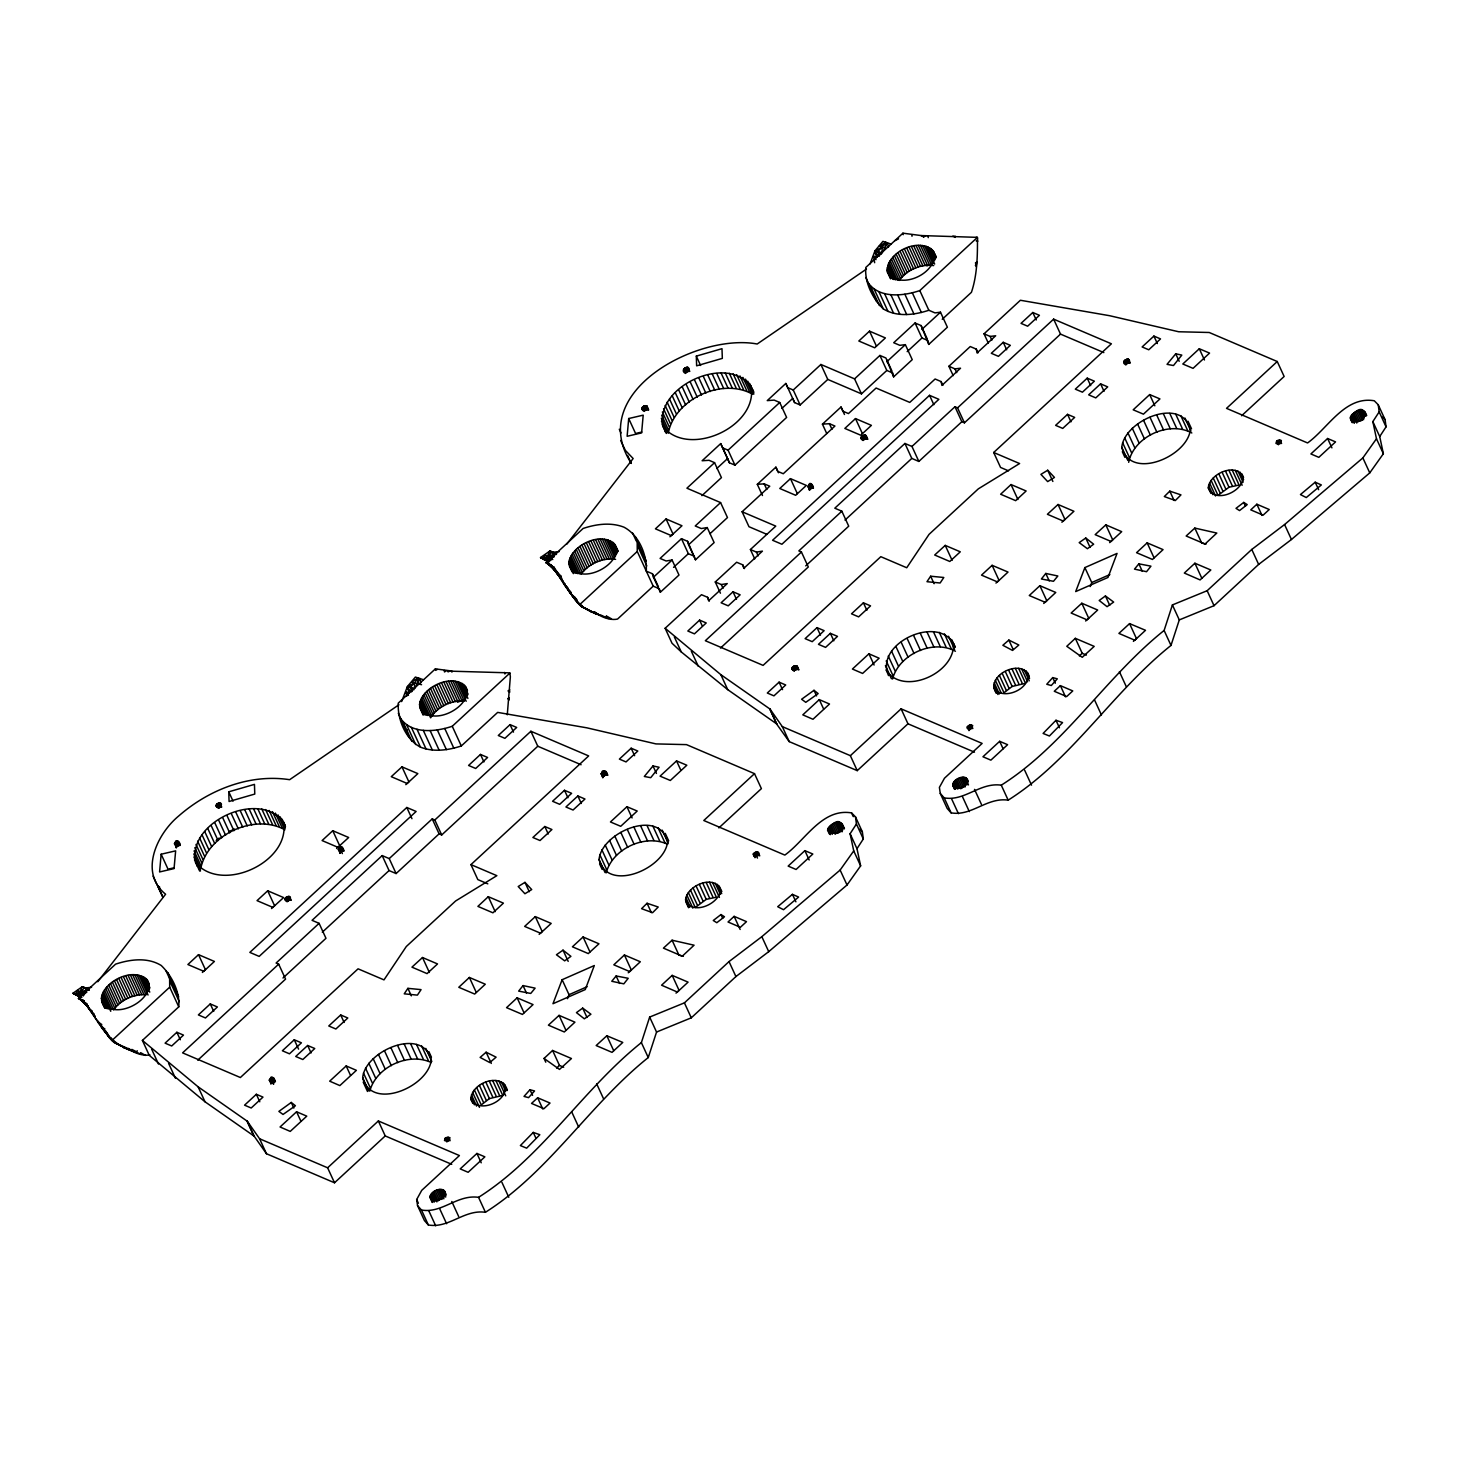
<?xml version="1.0" encoding="UTF-8"?>
<svg xmlns="http://www.w3.org/2000/svg" width="1459" height="1459" viewBox="0 0 1459 1459"><rect width="100%" height="100%" fill="white"/><g stroke="black" fill="none" stroke-linecap="round" stroke-linejoin="round"><path stroke-width="1.5" d="M149.912 1054.802C143.201 1056.553 132.404 1052.322 128.41 1048.437M596.549 614.203L594.305 611.704C600.05 616.738 609.88 620.732 617.54 619.072L653.213 586.153L659.322 588.761L660.362 592.226L678.982 575.047L672.088 560.037L666.125 560.986L660.088 558.432L681.462 538.699L687.572 541.307L695.505 559.782L714.126 542.584L707.232 527.574L701.268 528.541L695.232 525.969L720.582 502.589L727.476 517.562L710.059 533.666M401.644 701.578L407.408 686.532L414.484 688.466L414.593 682.848L418.186 677.979L423.438 679.73M870.075 263.97L874.962 250.839L882.038 252.79L882.148 247.155L885.741 242.285L890.993 244.036M128.191 1049.55L114.276 1042.51L110.1 1038.516L107.218 1032.954C95.619 1023.27 91.643 1006.582 78.476 998.412L115.589 964.144C130.161 959.329 147.505 957.031 161.22 965.475C171.852 975.743 180.004 991.81 178.764 1006.838L142.398 1040.413L149.274 1055.368L205.008 1101.782L254.176 1136.178L266.468 1153.741L334.512 1182.775L385.231 1135.941L451.743 1164.318M658.447 586.883L652.41 573.752L646.301 571.144C647.067 554.803 638.987 535.088 623.996 527.191C610.883 522.067 596.184 524.091 583.144 528.45L546.031 562.718C559.198 570.907 563.174 587.576 574.755 597.26L577.655 602.841L581.831 606.816L595.746 613.856M601.072 774.054C615.57 778.905 597.716 761.853 602.804 777.793M507.276 714.782L510.358 676.794L509.902 673.055L508.151 672.818L453.548 671.249L435.366 668.879L398.252 703.147C397.413 719.506 405.529 739.202 420.466 747.154C433.578 752.315 448.26 750.291 461.299 745.968L497.665 712.393L586.901 727.84L655.948 743.908L686.478 744.619L754.504 773.653L761.397 788.626L718.849 827.91M701.925 495.641L721.439 477.622L714.563 462.667L709.019 460.296L702.126 460.752L720.71 443.591L729.409 462.777L734.953 465.147L786.62 417.438L779.726 402.483L774.182 400.113L767.252 400.605L785.836 383.443L787.696 387.638L793.24 390.009L820.906 364.476L854.573 378.866L879.923 355.449L885.941 358.02L893.619 376.86L912.24 359.662L905.346 344.652L899.82 345.327L893.71 342.737L915.067 323.004L921.103 325.576L928.763 344.415L947.383 327.217L940.49 312.208L934.964 312.883L928.854 310.275C914.282 315.071 896.938 317.332 883.26 308.87C872.683 298.548 864.476 282.517 865.807 267.453L902.92 233.185L921.085 235.556L977.439 237.361C977.585 255.562 977.275 275.04 971.42 292.329L942.24 319.284M81.868 997.409L72.95 993.232L80.792 997.336L72.95 993.232L82.288 986.722L89.145 989.494M556.7 553.8L549.824 551.046L540.505 557.539L547.399 561.277L550.991 560.128M976.363 266.76L975.56 262.912L976.855 261.982M161.147 854.226L159.578 871.953L174.059 868.597L175.645 850.852L161.147 854.226L168.04 869.181L174.241 867.74M418.003 679.985L418.186 677.979L415.377 677.067L407.408 686.532L414.593 682.848L421.56 684.709M628.701 418.532L627.133 436.277L641.613 432.904L643.2 415.158L628.701 418.532L635.577 433.487L641.796 432.046M197.22 866.208C180.807 823.697 263.185 785.653 285.198 825.32M277.976 814.833L284.852 829.788C254.486 812.973 207.196 834.712 200.667 868.907L193.792 853.953M665.632 432.375C645.206 388.732 733.348 348.008 753.592 391.504M745.513 379.139L752.388 394.112C722.041 377.279 674.751 399.018 668.204 433.232L661.328 418.277M101.401 998.448C103.37 978.861 142.471 963.086 149.128 985.937C147.177 1005.525 108.075 1021.318 101.401 998.448L105.942 1008.351M419.517 704.733C421.487 685.128 460.588 669.353 467.263 692.204C465.293 711.81 426.192 727.585 419.517 704.733L424.077 714.618M568.955 562.755C570.907 543.167 610.026 527.392 616.683 550.244C614.713 569.831 575.612 585.624 568.955 562.755L573.496 572.658M933.924 252.079C938.338 273.435 899.255 291.216 887.437 272.085C885.54 250.456 926.264 233.312 935.748 256.036M178.764 1006.838L169.7 987.159L169.627 977.092L167.894 972.661M653.213 586.153L637.255 551.466L637.182 541.417L635.431 536.967M685.566 899.893C686.697 885.412 714.746 873.813 720.509 889.972C719.378 904.452 691.329 916.051 685.566 899.893L689.013 907.389M827.581 830.098C845.199 805.113 847.989 844.542 827.581 830.098L829.296 833.837M1208.307 487.762C1209.438 473.281 1237.487 461.682 1243.25 477.841C1242.12 492.321 1214.07 503.92 1208.307 487.762L1210.897 493.379M1350.323 417.949C1367.94 392.963 1370.731 432.393 1350.323 417.949L1352.037 421.706M414.484 688.466L417.438 683.852L418.186 677.979L411.766 681.937L414.593 682.848L410.198 687.298L407.152 687.681L409.341 692.751L406.058 691.931L406.751 696.235M888.531 246.936L887.382 242.796L884.975 248.176L882.148 247.155L874.962 250.839L882.914 241.373L885.741 242.285L884.975 248.176L882.038 252.79M174.35 843.831C188.375 849.977 171.323 831.046 176.229 847.898M631.346 463.415C585.004 392.106 697.876 332.78 757.185 344.014L866.445 269.094M599.065 859.497C601.418 832.597 659.012 807.848 667.602 841.588C665.249 868.488 607.655 893.236 599.065 859.497L605.084 872.591M606.196 872.883C612.433 848.682 645.188 833.636 667.693 844.305M1121.789 447.348C1124.141 420.466 1181.754 395.717 1190.343 429.457C1187.991 456.339 1130.397 481.087 1121.789 447.348L1127.825 460.442M1128.682 462.321C1133.716 436.679 1168.969 420.484 1191.821 432.976M362.671 1077.745C365.042 1050.845 422.636 1026.115 431.226 1059.836C428.873 1086.736 371.261 1111.484 362.671 1077.745L368.689 1090.84M369.82 1091.131C376.039 1066.93 408.794 1051.884 431.317 1062.571M888.531 675.59C873.74 642.617 941.803 612.288 955.153 647.067M892.561 679C898.908 654.416 932.939 638.914 955.426 651.243M430.058 1196.781C430.879 1190.58 443.518 1185.638 445.342 1193.152C444.521 1199.353 431.882 1204.295 430.058 1196.781L432.63 1202.398M504.832 1084.73C509.592 1100.633 479.227 1114.384 471.075 1099.575C470.327 1082.997 502.48 1071.034 507.367 1090.475M952.8 784.65C953.602 778.449 966.241 773.507 968.083 781.003C967.262 787.222 954.624 792.146 952.8 784.65L954.514 788.389M996.351 693.189C984.369 675.663 1022.066 657.298 1029.288 676.319M135.979 1052.431L137.292 1050.808M338.196 849.63C351.2 856.998 336.464 836.426 339.929 853.369M807.739 486.613C820.724 493.981 805.988 473.409 809.453 490.352M269.167 1080.244C282.353 1087.83 267.581 1066.766 270.882 1083.982M967.281 726.892L967.244 728.406L969.925 728.898L972.004 727.767L972.679 725.451L970.016 724.959L967.281 726.892L968.995 730.631M753.282 853.971L753.811 855.977L755.835 856.032L758.589 854.117L758.644 852.585L755.999 852.038L753.282 853.971L754.996 857.71M95.364 1017.981L83.619 1001.02L78.476 998.412L83.619 1001.02M563.502 583.217L565.253 584.494L551.174 565.326L546.031 562.718L554.456 567.569L548.493 564.214M142.398 1040.413L198.114 1086.827L247.282 1121.223L259.593 1138.768L327.618 1167.802L378.355 1120.968L459.421 1155.564L421.724 1190.362L416.672 1199.517L417.548 1205.608L421.469 1210.022C442.022 1213.687 457.251 1194.264 478.552 1197.328C542.31 1157.005 582.761 1089.472 641.376 1042.601L649.656 1017.069L684.417 1002.862L729.026 961.59L761.835 936.678L840.129 870.056L853.734 850.907L850.105 833.727L856.433 824.007L855.485 816.894L851.564 812.9C822.11 807.921 805.368 840.366 784.833 855.083L703.785 820.505L754.504 773.653M417.548 1205.608L424.423 1220.563L428.344 1224.976C448.898 1228.66 464.126 1209.219 485.428 1212.283C549.186 1171.96 589.637 1104.427 648.252 1057.556L656.55 1032.042L649.656 1017.069M709.329 601.053L707.597 597.315L701.487 594.707L665.14 628.264L720.855 674.678L770.024 709.074L782.334 726.637L850.36 755.671L901.097 708.837L982.144 743.415L944.465 778.231L939.395 787.386L940.271 793.459L944.21 797.872C964.764 801.556 979.974 782.115 1001.275 785.179C1065.052 744.856 1105.484 677.323 1164.118 630.452L1172.398 604.938L1207.158 590.713L1251.767 549.459L1284.577 524.547L1362.87 457.907L1376.475 438.758L1372.846 421.596L1379.174 411.876L1378.226 404.763L1374.287 400.769C1344.851 395.772 1328.109 428.235 1307.574 442.952L1226.527 408.356L1277.245 361.522L1284.139 376.477L1241.591 415.76M940.271 793.459L947.165 808.432L951.086 812.845C971.639 816.529 986.868 797.088 1008.169 800.152C1071.927 759.829 1112.378 692.296 1170.993 645.425L1179.291 619.911L1172.398 604.938M562.134 979.719L552.979 1003.719L585.26 989.585L594.305 965.548L562.134 979.719L569.028 994.691L567.496 998.686M1084.876 567.587L1075.702 591.57L1107.983 577.454L1117.047 553.417L1084.876 567.587L1091.751 582.542L1090.238 586.554M683.614 369.364C682.593 372.847 688.63 371.553 689.067 369.072C688.411 364.385 679.183 370.276 685.493 373.431M417.438 683.852L419.827 678.49L420.976 682.63M1124.105 361.175C1122.81 364.714 1128.974 363.601 1129.54 361.103C1129.54 356.343 1119.637 361.631 1125.819 364.914M552.779 559.545L545.101 554.839L542.894 558.852L548.347 561.642M544.243 559.417L540.505 557.539L547.745 561.223L542.803 558.596L545.101 554.839M455.08 681.189L464.181 700.995C451.196 700.192 437.518 706.667 430.624 717.828L421.523 698.04M86.573 990.935L83.199 996.005M554.165 555.186L547.563 563.593M656.55 1032.042L691.292 1017.817L735.92 976.563L768.729 951.651L847.022 885.011L860.628 865.862L856.98 848.7L863.309 838.98L862.36 831.867L855.485 816.894M1179.291 619.911L1214.034 605.686L1258.643 564.414L1291.452 539.502L1369.764 472.88L1383.369 453.731L1379.722 436.551L1386.05 426.849L1385.102 419.718L1378.226 404.763M407.9 988.345L404.234 993.834L417.402 995.129L421.067 989.621L407.9 988.345L411.347 995.84M930.641 576.214L926.976 581.703L940.125 582.998L943.809 577.49L930.641 576.214L934.088 583.691M642.343 407.316C640.264 410.745 646.574 410.362 647.358 407.827C648.197 402.793 637.364 407.863 644.221 411.383M285.435 898.033C283.265 901.388 289.466 901.17 290.305 898.689C291.599 893.765 280.566 898.197 287.149 901.771M861.375 436.77C859.187 440.126 865.406 439.907 866.245 437.426C867.54 432.502 856.506 436.934 863.09 440.509M792.346 667.365C790.121 670.793 796.468 670.575 797.343 668.021C798.693 663.024 787.459 667.438 794.079 671.104M136.964 974.922L146.064 994.728C133.681 993.907 120.878 999.853 113.547 1009.865L104.446 990.059M615.589 559.326C602.622 557.447 588.834 563.703 581.101 574.171L572.001 554.365M933.705 265.593C920.738 263.714 906.951 269.97 899.218 280.438L890.118 260.632M97.771 981.743L165.596 894.221C138.769 872.664 156.897 834.019 178.618 816.055C208.546 789.793 249.58 773.544 289.63 779.69L398.909 704.788M566.694 544.262L633.151 458.527L625.327 450.339L620.64 440.454M523.052 985.591L518.656 991.117L530.729 993.451L535.125 988.144L523.052 985.591L526.498 993.068M1045.793 573.442L1041.398 578.986L1053.471 581.302L1057.848 575.995L1045.793 573.442L1049.222 580.919M1276.68 441.019L1275.95 443.372L1277.464 444.028L1280.655 442.788L1281.385 440.454L1276.68 441.019L1278.394 444.776M445.196 1138.221L444.503 1140.537L447.183 1141.047L449.263 1139.917L449.937 1137.582L445.196 1138.221L446.91 1141.978M652.994 765.957L644.313 776.48L650.732 777.683L659.085 767.252L652.994 765.957L656.441 773.434M616.136 975.98L611.759 981.287L623.814 983.84L628.209 978.296L616.136 975.98L619.583 983.457M1175.735 353.808L1167.036 364.349L1173.474 365.534L1181.826 355.102L1175.735 353.808L1179.182 361.303M1138.877 563.831L1134.482 569.138L1146.555 571.691L1150.95 566.165L1138.877 563.831L1142.306 571.326M709.475 882.221L716.369 897.176L706.247 899.382L695.25 907.516L688.374 892.561M1232.217 470.072L1239.092 485.045L1228.989 487.251L1217.991 495.385L1211.116 480.412M529.982 1089.727L524.018 1096.42L528.559 1097.642L534.559 1090.967L529.982 1089.727L532.571 1095.344M1052.723 677.596L1046.76 684.271L1051.301 685.511L1057.301 678.836L1052.723 677.596L1055.313 683.195M216.716 804.256C213.689 807.374 219.853 808.213 221.075 805.569C223.574 800.334 211.354 804.091 218.576 808.322M533.264 1132.421L520.371 1145.57L526.663 1148.16L539.83 1134.719L533.264 1132.421L535.836 1138.02M1055.988 720.272L1043.094 733.439L1049.404 736.011L1062.571 722.588L1055.988 720.272L1059.435 727.767M495.896 1080.462L502.771 1095.417L489.422 1098.609L481.251 1104.901L474.376 1089.928M1018.637 668.331L1025.513 683.286L1012.163 686.459L1003.993 692.751L997.117 677.797M647.067 903.267L641.577 908.683L652.574 912.696L658.228 907.024L647.067 903.267L651.371 912.623M1169.808 491.136L1164.318 496.552L1175.316 500.546L1180.969 494.875L1169.808 491.136L1174.112 500.492M544.061 1058.432L552.596 1050.462L571.454 1058.523L559.508 1069.429L544.061 1058.432L545.775 1062.188M556.627 1068.079L559.472 1065.435L563.666 1067.222M1075.338 638.331L1066.784 646.301L1082.25 657.298L1094.195 646.373L1075.338 638.331L1082.213 653.285L1086.408 655.073M1079.368 655.948L1082.213 653.285M488.291 896.683L477.895 906.386L492.923 912.805L503.41 903.139L488.291 896.683L495.166 911.638M1011.032 484.552L1000.637 494.236L1015.665 500.656L1026.133 490.99L1011.032 484.552L1017.908 499.507M624.416 954.988L613.82 964.818L629.723 971.585L640.319 961.755L624.416 954.988L631.291 969.961L628.264 972.77M672.18 975.378L661.584 985.208L677.341 992.047L688.083 982.144L672.18 975.378L679.055 990.333L676.028 993.141M1147.157 542.857L1136.561 552.687L1152.464 559.454L1163.06 549.624L1147.157 542.857L1154.033 557.812M1194.903 563.229L1184.325 573.059L1200.082 579.916L1210.824 569.995L1194.903 563.229L1201.797 578.202M666.07 518.966L655.419 528.833L671.304 535.599L681.973 525.751L666.07 518.966L672.964 533.958L669.918 536.766M198.515 954.66L187.883 964.527L203.749 971.293L214.418 961.445L198.515 954.66L205.409 969.651L202.382 972.46M626.932 806.718L610.446 821.964L620.713 826.305L637.2 811.04L626.932 806.718L632.094 817.934M676.557 760.905L660.07 776.152L670.319 780.474L686.824 765.227L676.557 760.905L680.861 770.261M469.379 977.457L458.783 987.287L474.686 994.053L485.282 984.223L469.379 977.457L476.272 992.412M1149.674 394.587L1133.187 409.815L1143.437 414.155L1159.941 398.909L1149.674 394.587L1154.835 405.803M1199.298 348.756L1182.811 364.002L1193.061 368.343L1209.566 353.096L1199.298 348.756L1204.459 359.99M517.143 997.828L506.547 1007.658L522.45 1014.424L533.046 1004.594L517.143 997.828L524.018 1012.801M992.12 565.326L981.524 575.138L997.427 581.904L1008.023 572.074L992.12 565.326L998.996 580.281L995.968 583.089M1039.884 585.697L1029.27 595.527L1045.191 602.293L1055.769 592.463L1039.884 585.697L1046.76 600.67L1043.732 603.461M714.563 462.667L686.915 488.2L720.582 502.589M722.533 447.822L728.077 450.174L779.726 402.483M716.752 468.558L727.585 458.545L720.71 443.591M781.878 408.411L792.711 398.398L794.59 402.593L800.134 404.964L827.782 379.431L861.467 393.857L886.817 370.458L892.853 373.03L893.619 376.86M271.538 908.556L283.611 897.577L267.708 890.792L257.039 900.641L272.942 907.425M336.591 848.5L348.665 837.502L332.761 830.718L322.092 840.566L337.996 847.351M569.338 592.062L579.606 604.701L637.255 551.466M867.576 281.97C878.792 298.876 903.012 296.213 919.79 290.596L977.439 237.361M101.783 1027.756L112.051 1040.395L169.7 987.159M400.021 717.664C411.237 734.57 435.475 731.907 452.254 726.272L509.902 673.055M660.362 592.226L653.468 577.217L672.088 560.037M695.505 559.782L688.612 544.772L707.232 527.574M886.707 361.85L905.346 344.652M921.869 329.406L940.49 312.208M406.806 807.484L249.836 952.399L259.173 956.393L416.125 811.459L406.806 807.484L411.967 818.7M762.473 495.531L757.312 484.315L775.896 467.154L778.486 472.752M826.742 433.524L822.438 424.168L841.022 407.006L844.469 414.484M673.566 567.35L688.356 553.691L694.466 556.317M907.17 351.655L921.96 337.996L927.997 340.567L928.763 344.415M176.867 1032.279L165.086 1043.149L171.706 1045.975L183.487 1035.106L176.867 1032.279L180.314 1039.756M510.066 724.631L498.285 735.5L504.905 738.327L516.687 727.457L510.066 724.631L513.495 732.108M766.814 534.322L748.978 526.717L742.102 511.762L769.75 486.212L764.206 483.859L757.312 484.315M210.278 1003.92L198.369 1014.917L205.482 1017.963L217.391 1006.965L210.278 1003.92L213.725 1011.397M480.485 754.431L468.576 765.446L475.689 768.474L487.598 757.476L480.485 754.431L483.932 761.926M581.101 764.735L537.787 746.242L441.694 834.967L439.104 833.855L396.1 873.558L389.225 858.603L382.185 855.594L312.062 920.337L319.102 923.346L325.977 938.301L282.991 978.004M790.45 478.643L779.781 488.491L795.666 495.294L806.353 485.428L790.45 478.643L797.325 493.616M855.503 418.587L844.834 428.435L860.737 435.22L871.406 425.371L855.503 418.587L862.378 433.542M319.102 923.346L276.098 963.049L278.687 964.144L285.563 979.117L197.767 1060.182M389.225 858.603L432.229 818.9L434.818 819.994L441.694 834.967M278.687 964.144L182.594 1052.869L240.37 1077.526L358.075 968.831L383.991 979.883L406.313 946.508L455.609 900.987L496.844 875.674L470.947 864.622L588.67 755.926L530.894 731.269L434.818 819.994M322.293 932.21L389.061 870.567L396.1 873.558M720.436 593.193L715.275 581.977L736.649 562.244L742.759 564.852L744.473 568.591M754.722 558.87L750.418 549.532L775.769 526.115L742.102 511.762M953.201 375.638L948.897 366.282L970.253 346.549L976.29 349.12L978.004 352.859M988.345 343.175L984.041 333.819L1020.388 300.262L1109.642 315.709L1178.671 331.758L1209.219 332.488L1277.245 361.522M929.547 395.334L772.577 540.268L781.915 544.243L938.866 399.328L929.547 395.334L933.851 404.69M699.609 620.13L687.827 631.018L694.448 633.844L706.229 622.957L699.609 620.13L702.18 625.747M1032.79 312.5L1021.026 323.369L1027.647 326.196L1039.428 315.326L1032.79 312.5L1036.237 319.977M733.02 591.789L721.111 602.786L728.223 605.832L740.132 594.816L733.02 591.789L736.467 599.266M1003.227 342.3L991.318 353.297L998.43 356.343L1010.339 345.345L1003.227 342.3L1006.674 349.777M1103.843 352.586L1060.511 334.111L964.435 422.818L961.846 421.724L918.842 461.427L911.966 446.454L904.927 443.463L834.803 508.206L841.843 511.197L848.719 526.17L805.715 565.873M841.843 511.197L798.839 550.9L801.429 552.013L808.304 566.967L720.509 648.051M911.966 446.454L954.97 406.751L957.542 407.863L964.435 422.818M801.429 552.013L705.335 640.72L763.093 665.377L880.817 556.681L906.732 567.752L929.055 534.359L978.351 488.838L1019.586 463.543L993.688 452.491L1111.393 343.795L1053.635 319.138L957.542 407.863M845.016 520.079L911.802 458.418L918.842 461.427M294.28 1039.775L282.371 1050.772L289.484 1053.817L301.411 1042.82L294.28 1039.775L298.584 1049.13M564.505 790.286L552.578 801.283L559.691 804.328L571.618 793.331L564.505 790.286L567.934 797.763M307.648 1045.483L295.721 1056.48L302.834 1059.508L314.761 1048.51L307.648 1045.483L311.077 1052.96M340.695 1014.953L328.767 1025.969L335.88 1028.996L347.807 1017.999L340.695 1014.953L344.123 1022.449M544.809 826.505L532.882 837.502L540.012 840.53L551.921 829.533L544.809 826.505L548.237 833.983M577.855 795.976L565.928 806.991L573.059 810.019L584.968 799.021L577.855 795.976L581.302 803.471M256.346 1094.286L244.565 1105.174L251.203 1108.001L262.985 1097.113L256.346 1094.286L259.793 1101.782M631.163 748.212L619.382 759.099L626.02 761.926L637.802 751.038L631.163 748.212L634.61 755.707M817.022 627.644L805.113 638.641L812.225 641.668L824.134 630.671L817.022 627.644L820.469 635.121M1087.229 378.155L1075.319 389.152L1082.432 392.179L1094.359 381.182L1087.229 378.155L1090.675 385.632M296.578 1111.776L280.055 1126.986L290.232 1131.4L306.773 1116.153L296.578 1111.776L300.864 1121.114M346.184 1065.945L329.679 1081.174L339.856 1085.587L356.397 1070.341L346.184 1065.945L350.488 1075.301M830.372 633.334L818.463 644.331L825.575 647.377L837.502 636.379L830.372 633.334L833.818 640.811M863.418 602.822L851.509 613.82L858.621 616.865L870.549 605.868L863.418 602.822L866.865 610.3M1067.55 414.356L1055.623 425.353L1062.736 428.399L1074.663 417.402L1067.55 414.356L1070.979 421.833M1100.597 383.845L1088.669 394.842L1095.782 397.888L1107.709 386.89L1100.597 383.845L1104.025 391.322M779.088 682.155L767.306 693.025L773.945 695.852L785.708 684.982L779.088 682.155L782.535 689.633M1153.905 336.081L1142.123 346.95L1148.762 349.777L1160.525 338.907L1153.905 336.081L1157.352 343.558M974.484 752.169L907.972 723.792L857.235 770.644L789.21 741.61L776.753 724.175L770.024 709.074M819.301 699.627L802.797 714.855L812.973 719.269L829.514 704.022L819.301 699.627L823.606 708.983M868.926 653.814L852.421 669.043L862.597 673.438L879.139 658.21L868.926 653.814L874.087 665.03M476.929 1153.449L460.205 1168.896L468.138 1172.288L484.862 1156.841L476.929 1153.449L481.233 1162.805M804.876 850.652L788.152 866.099L796.085 869.473L812.827 854.026L804.876 850.652L809.18 859.989M537.642 1097.788L531.532 1103.423L543.915 1108.694L550.025 1103.059L537.642 1097.788L542.803 1109.004M734.132 916.361L728.023 921.997L740.388 927.286L746.497 921.65L734.132 916.361L740.151 929.456M999.67 741.318L982.947 756.765L990.88 760.139L1007.604 744.692L999.67 741.318L1003.117 748.795M1327.617 438.502L1310.893 453.95L1318.827 457.342L1335.55 441.895L1327.617 438.502L1331.921 447.858M1060.383 685.639L1054.273 691.274L1066.657 696.563L1072.766 690.928L1060.383 685.639L1065.544 696.873M1256.856 504.23L1250.764 509.866L1263.129 515.155L1269.239 509.519L1256.856 504.23L1262.017 515.446M869.528 331.157L858.822 341.005L874.725 347.789L885.394 337.923L869.528 331.157L876.421 346.148M401.973 766.85L391.267 776.68L407.17 783.483L417.839 773.617L401.973 766.85L408.867 781.823L405.803 784.65M535.307 916.617L524.656 926.41L540.523 933.213L551.192 923.419L535.307 916.617L542.201 931.572L539.155 934.38M583.071 936.988L572.42 946.8L588.287 953.584L598.956 943.791L583.071 936.988L589.965 951.961M1058.049 504.486L1047.398 514.279L1063.264 521.064L1073.933 511.27L1058.049 504.486L1064.942 519.44L1061.897 522.249M559.071 1015.373L548.402 1025.166L564.286 1031.969L574.937 1022.175L559.071 1015.373L565.964 1030.346M1105.813 524.857L1095.162 534.651L1111.029 541.453L1121.697 531.66L1105.813 524.857L1112.688 539.83L1109.642 542.62M606.835 1035.762L596.166 1045.556L612.051 1052.358L622.774 1042.437L606.835 1035.762L613.71 1050.717M1081.812 603.242L1071.143 613.035L1087.028 619.838L1097.679 610.026L1081.812 603.242L1088.688 618.197L1085.642 621.005M1129.576 623.613L1118.907 633.407L1134.774 640.209L1145.516 630.306L1129.576 623.613L1136.452 638.586L1133.406 641.376M422.508 957.523L411.949 967.153L427.068 973.609L437.536 963.943L422.508 957.523L429.384 972.496M945.231 545.392L934.69 555.022L949.809 561.478L960.277 551.812L945.231 545.392L952.125 560.347M672.088 940.216L663.426 948.131L682.283 956.192L694.065 945.195L672.088 940.216L678.982 955.189L683.377 956.174M1194.83 528.085L1186.149 536L1205.025 544.043L1216.806 533.064L1194.83 528.085L1201.705 543.04L1206.119 544.043M486.121 1052.213L480.12 1057.428L489.768 1062.553L496.096 1057.173L486.121 1052.213L491.282 1063.447M1008.862 640.082L1002.862 645.279L1012.51 650.422L1018.838 645.024L1008.862 640.082L1013.166 649.437M792.456 894.349L777.702 906.714L783.538 909.705L798.602 897.066L792.456 894.349L795.903 901.826M1315.197 482.199L1300.443 494.565L1306.279 497.555L1321.343 484.935L1315.197 482.199L1318.644 489.677M216.206 840.439L219.178 838.031M1243.725 502.425L1236.01 508.352L1239.53 510.577L1247.208 504.613L1243.725 502.425L1245.439 506.164M720.983 914.556L713.269 920.501L716.807 922.708L724.466 916.763L720.983 914.556L722.697 918.295M509.027 700.028L508.006 698.606L509.3 697.676M814.013 690.308L801.611 699.244L805.769 702.326L818.152 693.609L814.013 690.308L816.584 695.907M291.271 1102.439L278.888 1111.393L283.028 1114.457L295.411 1105.758L291.271 1102.439L293.861 1108.056M1105.43 595.965L1099.192 600.488L1107.071 606.67L1113.655 602.075L1105.43 595.965L1109.734 605.321M582.688 1008.114L576.451 1012.619L584.329 1018.82L590.913 1014.224L582.688 1008.114L586.992 1017.47M1085.77 538.006L1079.186 542.62L1087.411 548.712L1093.648 544.207L1085.77 538.006L1090.074 547.362M563.028 950.156L556.444 954.751L564.669 960.861L570.907 956.356L563.028 950.156L568.189 961.372M509.72 692.314L508.261 690.928L509.884 689.925M446.472 670.702L444.466 671.961L444.32 670.465M874.652 262.711L873.613 256.237L876.895 257.076L874.707 251.988L877.753 251.623L882.148 247.155L879.321 246.243L885.741 242.285M1047.708 470.236L1040.924 474.376L1047.671 481.598L1054.456 477.44L1047.708 470.236L1052.869 481.452M524.966 882.367L518.2 886.525L524.93 893.747L531.714 889.571L524.966 882.367L529.27 891.723M437.226 669.462L435.676 670.374L435.366 668.879M559.125 551.63L552.997 552.25L555.478 553.836L550.535 551.301L555.532 554.238L544.243 559.618L550.645 559.563M83.09 995.257L76.689 995.312L87.996 989.931L82.981 986.995L87.923 989.53L85.461 987.944L91.57 987.324M577.162 602.184L580.81 605.904L597.369 614.458M894.823 240.68L898.543 238.857M921.085 235.556L923.638 236.923L926.1 235.738M449.974 670.994L448.059 671.906L447.931 670.83M229.099 831.594L234.552 829.04M551.174 566.803L555.095 569.302L560.949 576.487L560.493 575.576M83.619 1002.497L87.066 1003.993L79.716 999.032L84.166 1000.819L80.938 999.397M1091.751 582.542L1109.861 574.572M569.028 994.691L587.12 986.722M879.321 246.243L882.677 244.784M926.884 265.866L930.568 264.462M457.506 702.235L463.014 700.156M696.308 356.124L721.986 348.683L722.333 358.385L696.636 365.826L696.308 356.124L700.594 365.48M228.753 791.818L254.45 784.377L254.778 794.061L229.081 801.502L228.753 791.818L233.057 801.155M555.532 554.238L547.472 556.153L542.894 558.852L554.274 556.773M87.996 989.931L79.935 991.846L75.339 994.546L76.707 995.111M82.47 993.123L75.339 994.546L77.546 990.533L82.47 993.123L86.738 992.467M750.418 549.532L756.455 552.104L762.419 551.137L743.798 568.335L742.759 564.852M715.275 581.977L721.311 584.548L727.257 583.582L708.636 600.78L707.597 597.315M984.041 333.819L990.15 336.427L995.676 335.771L977.056 352.95L976.29 349.12M948.897 366.282L955.007 368.89L960.533 368.215L941.912 385.413L941.128 381.583L935.11 379.012L909.759 402.41L876.093 388.039L848.445 413.572L842.901 411.201L841.022 407.006M595.746 613.619L598.518 614.221M822.438 424.168L829.387 423.675L834.931 426.046L783.264 473.737L777.72 471.366L775.896 467.154M568.536 590.913L571.235 592.938L568.992 589.91M100.999 1026.607L102.549 1028.686L104.756 1028.577M976.199 240.844L977.913 241.1M976.746 263.185L975.56 262.912L976.582 264.334M508.006 698.606L509.191 698.861M508.261 690.928L509.756 691.274M97.917 1022.102L101.765 1024.473M975.341 265.374L976.436 265.684M109.626 1037.86L121.133 1046.249M600.251 614.804L607.601 618.142M140.064 1053.836L117.668 1044.024M588.688 610.555L585.223 608.33L594.761 613.382M127.207 1049.076L122.957 1047.179M1008.534 470.856L1000.564 467.445L993.688 452.491M487.798 883.844L477.822 879.595L470.947 864.622M548.475 563.703L551.119 564.852M542.803 558.596L547.927 561.04L545.794 559.782M75.248 994.29L80.373 996.734L78.239 995.476M559.144 576.414L561.642 578.129L562.919 582.287M91.589 1012.108L94.087 1013.823M129.815 1050.152L128.191 1049.313L129.012 1049.896M131.875 1049.404L136.161 1051.647M595.965 612.744L599.029 615.169M131.474 1050.845L129.887 1050.006L130.745 1050.535M606.506 616.045L611.449 618.817M140.611 1052.65L145.553 1055.422M556.098 554.475L549.824 551.046L547.472 556.153L552.14 552.25L555.934 554.475L550.535 551.301M85.461 987.944L89.218 990.114M82.981 986.995L88.47 990.205M133.991 1051.757L130.963 1049.915L132.514 1051.155M952.982 235.975L955.244 237.379L954.97 236.011M80.938 999.907L83.473 1001.512M590.512 611.485L592.117 612.251M124.562 1047.927L122.811 1046.814L123.887 1047.562M547.271 563.338L551.028 565.818M560.256 577.417L557.247 573.806M572.512 596.421L583.181 607.509M104.957 1032.115L115.626 1043.203M881.382 254.158L877.753 251.623L879.668 255.562M413.827 689.833L410.198 687.298L412.113 691.256M665.14 628.264L672.015 643.237L681.225 651.899L727.731 689.651L776.899 724.047M590.366 611.139L591.424 611.886M549.915 565.618L555.934 570.578L551.666 567.35M82.361 1001.312L88.379 1006.272L84.111 1003.044M95.966 1018.911L106.033 1031.513M555.405 571.454L560.949 576.487M87.85 1007.148L92.701 1013.111M580.591 605.011L584.348 608.221M115.334 1042.82L116.793 1043.914M548.894 564.669L551.411 566.694M81.339 1000.345L88.379 1006.272M565.472 586.409L567.879 588.396L566.128 585.788M561.241 579.57L562.7 580.791L559.691 577.217M93.704 1015.263L95.163 1016.467L92.136 1012.911M606.196 616.263L608.914 618.561M87.978 1006.436L85.26 1004.23M568.135 590.129L571.235 592.938L565.837 586.956M579.606 604.701L580.536 605.54L578.986 604.081M100.58 1025.823L103.68 1028.631L98.282 1022.65M112.051 1040.395L112.981 1041.234L111.449 1039.775M558.268 573.734L553.526 569.32M85.972 1005.014L89.346 1008.169M114.185 1041.762L109.498 1037.203M572.001 595.71L577.217 600.871M104.446 1031.404L107.182 1033.939L102.294 1028.321M874.707 251.988L879.157 256.164M407.152 687.681L411.602 691.858M89.71 1009.5L92.154 1011.342L88.434 1007.75M555.988 572.056L559.709 575.648M578.621 603.771L581.831 606.816M111.066 1039.446L114.276 1042.51M1382.494 417.055L1385.102 419.718M859.752 829.204L862.36 831.867M574.244 598.609L580.81 605.904M106.689 1034.303L108.294 1035.981M574.755 597.26L576.925 599.704M570.104 592.992L574.737 598.245L569.849 592.628M102.549 1028.686L107.182 1033.939M563.958 583.947L567.879 588.396M97.717 1021.118L100.324 1024.09M576.761 601.819L577.655 602.841L575.138 599.795M109.224 1037.513L110.1 1038.516L107.583 1035.471M556.207 572.457L558.323 575.302M88.652 1008.151L90.786 1010.996M994.619 689.45C1005.251 700.521 1031.768 688.083 1027.574 672.581M976.326 237.233L977.621 238.911M554.529 570.469L557.01 572.056L552.815 568.536M641.668 552.742L644.495 556.645M174.113 988.436L176.94 992.339M113.255 1041.598L110.902 1037.878M873.613 256.237L876.002 259.666M406.058 691.931L408.447 695.359M581.849 605.449L582.889 607.145M663.043 426.776C689.031 458.473 758.844 426.302 751.02 385.887M195.488 862.47C221.476 894.166 291.289 861.995 283.465 821.581M554.602 568.299L555.095 569.302M885.941 669.991C903.066 696.691 955.663 673.146 953.438 643.328M627.534 455.409L631.273 463.305M153.104 876.129L162.788 897.03M1379.174 411.876L1386.05 426.849M1372.846 421.596L1379.722 436.551M1364.986 411.803L1366.718 415.541M1364.256 411.128L1365.989 414.867M1363.29 410.617L1365.879 416.234M1376.475 438.758L1383.369 453.731M1362.122 410.307L1364.694 415.924M1360.791 410.216L1364.238 417.693M1359.35 410.326L1363.654 419.681M1357.855 410.654L1362.159 420.01M1356.359 411.183L1360.663 420.52M1354.937 411.876L1359.241 421.232M1353.624 412.733L1357.928 422.07M1352.475 413.699L1356.779 423.037M1351.545 414.739L1354.973 422.216M1350.852 415.833L1354.299 423.311M1350.432 416.909L1353.022 422.526M1350.487 418.915L1352.201 422.654M1362.87 457.907L1369.764 472.88M1279.853 439.779L1281.567 443.518M1278.741 439.907L1280.455 443.645M1277.628 440.344L1279.342 444.083M1284.577 524.547L1291.452 539.502M1241.81 473.737L1243.542 477.476M1240.15 472.169L1243.597 479.646M1237.943 471.002L1243.104 482.236M1235.262 470.309L1242.138 485.263M1228.934 470.345L1235.809 485.3M1225.505 471.093L1232.399 486.048M1222.113 472.278L1228.989 487.251M1218.849 473.883L1225.724 488.838M1251.767 549.459L1258.643 564.414M1215.858 475.816L1222.733 490.789M1187.991 421.213L1191.529 428.818M1213.25 478.023L1220.125 492.996M1184.927 418.022L1190.963 431.116M1180.769 415.596L1187.662 430.569M1209.547 482.911L1215.566 496.005M1175.662 414.064L1182.538 429.019M1208.599 485.391L1212.903 494.729M1169.79 413.444L1176.684 428.417M1163.407 413.809L1170.282 428.764M1156.732 415.104L1163.607 430.058M1128.445 359.261L1130.178 362.999M1128.026 359.206L1129.74 362.944M1127.533 359.206L1129.266 362.944M1127.041 359.279L1128.755 363.017M1126.53 359.406L1128.245 363.145M1126.02 359.607L1127.752 363.346M1125.546 359.844L1127.26 363.583M1125.09 360.136L1126.822 363.875M1124.707 360.464L1126.421 364.203M1124.36 360.811L1126.093 364.549M1150.02 417.31L1156.914 432.265M1143.564 420.301L1150.44 435.274M1137.582 424.004L1144.458 438.958M1132.293 428.253L1139.187 443.226M1207.158 590.713L1214.034 605.686M1127.935 432.904L1134.828 447.858M1124.652 437.755L1131.546 452.728M1122.591 442.642L1129.467 457.597M1122.336 451.725L1124.907 457.342M1053.635 319.138L1060.511 334.111M1164.118 630.452L1170.993 645.425M990.15 336.427L991.865 340.166M933.176 250.784L936.259 257.441M932.228 249.598L935.857 257.532M931.061 248.559L935.62 258.444M929.711 247.629L935.164 259.52M928.161 246.863L934.544 260.723M926.465 246.261L934.654 264.079M924.623 245.805L932.812 263.623M1119.4 671.669L1126.275 686.642M922.635 245.495L931.736 265.301M920.538 245.386L929.638 265.173M918.349 245.422L927.45 265.21M916.088 245.623L925.188 265.429M913.772 246.006L922.872 265.793M911.437 246.535L920.538 266.34M909.103 247.228L918.203 267.033M906.769 248.066L915.869 267.872M904.489 249.051L913.589 268.857M902.264 250.164L911.364 269.97M919.79 290.596L928.854 310.275M955.007 368.89L956.721 372.629M900.13 251.404L909.231 271.21M898.087 252.754L907.188 272.541M896.191 254.194L905.291 273.982M912.313 292.803L921.358 312.481M894.422 255.708L903.522 275.514M892.799 257.313L901.899 277.101M1094.56 699.992L1101.436 714.946M891.376 258.954L900.477 278.76M921.103 325.576L927.14 338.689M904.872 294.244L913.918 313.922M889.078 262.346L897.267 280.164M954.97 406.751L961.846 421.724M888.239 264.043L895.516 279.891M915.067 323.004L921.96 337.996M941.128 381.583L942.861 385.322M887.637 265.739L894.002 279.599M887.236 267.416L892.689 279.289M887.072 269.04L890.719 276.955M887.145 270.59L890.774 278.523M887.437 272.085L890.519 278.742M897.65 294.864L906.714 314.542M890.829 294.645L899.875 314.342M884.555 293.606L893.601 313.302M878.975 291.782L888.02 311.46M874.196 289.174L883.26 308.87M870.366 285.891L879.43 305.569M865.844 277.52L876.622 301.648M886.817 359.899L891.978 371.151M1026.115 670.885L1029.562 678.362M879.923 355.449L886.817 370.458M1024.09 669.59L1029.252 680.806M1021.555 668.714L1027.574 681.809M1015.409 668.423L1022.285 683.377M1012.017 669.006L1018.911 683.961M904.927 443.463L911.802 458.418M1008.607 670.046L1015.482 685M1005.287 671.505L1012.163 686.459M1002.187 673.328L1009.063 688.301M999.415 675.462L1006.309 690.417M995.33 680.259L1001.366 693.353M854.573 378.866L861.467 393.857M994.163 682.739L999.324 693.973M993.652 685.165L997.956 694.52M993.798 687.444L996.388 693.043M1024.656 770.206L1031.531 785.161M866.062 435.548L867.777 439.287M865.734 435.384L867.467 439.123M865.369 435.256L867.084 438.995M864.932 435.201L866.664 438.94M864.476 435.201L866.19 438.958M863.983 435.274L865.698 439.013M863.491 435.402L865.205 439.141M862.998 435.603L864.713 439.341M862.524 435.84L864.239 439.578M862.087 436.113L863.801 439.852M861.704 436.423L863.418 440.18M951.615 639.48L955.043 646.957M948.551 636.27L954.569 649.364M820.906 364.476L827.782 379.431M944.392 633.844L951.268 648.817M939.268 632.312L946.161 647.267M933.413 631.711L940.289 646.665M1001.275 785.179L1008.169 800.152M971.129 724.813L972.843 728.552M970.016 724.959L971.749 728.698M927.012 632.057L933.906 647.03M968.904 725.415L970.618 729.153M829.387 423.675L831.958 429.293M967.937 726.09L969.651 729.828M920.337 633.352L927.231 648.325M913.644 635.559L920.52 650.513M793.24 390.009L800.134 404.964M907.17 638.55L914.063 653.523M974.521 789.374L981.396 804.328M785.836 383.443L794.59 402.593M966.132 777.811L967.846 781.55M965.019 777.446L968.466 784.924M963.742 777.264L967.171 784.741M901.188 642.252L908.082 657.225M962.32 777.3L965.767 784.796M960.843 777.556L965.147 786.912M959.347 778.012L963.651 787.368M957.888 778.65L962.192 788.006M895.917 646.519L902.793 661.474M956.539 779.453L960.824 788.808M955.317 780.383L958.764 787.878M962.448 796.632L969.323 811.605M954.314 781.422L957.742 788.9M953.529 782.498L956.119 788.097M953.019 783.592L955.609 789.191M891.558 651.152L898.434 666.125M952.855 785.635L954.587 789.374M811.733 484.315L813.465 488.072M811.277 484.333L812.991 488.072M810.785 484.406L812.499 488.145M810.292 484.534L812.006 488.273M809.8 484.716L811.514 488.455M809.326 484.953L811.04 488.692M888.276 656.021L895.151 670.976M808.888 485.227L810.602 488.984M808.505 485.555L810.219 489.294M808.177 485.902L809.891 489.64M807.921 486.248L809.636 489.987M951.542 798.711L958.435 813.666M886.215 660.891L893.09 675.864M885.412 665.614L891.431 678.709M944.21 797.872L951.086 812.845M901.097 708.837L907.972 723.792M749.598 383.407L753.884 392.763M747.756 381.164L753.774 394.24M742.923 377.389L749.798 392.343M739.968 375.93L746.844 390.884M736.704 374.744L743.579 389.699M733.148 373.869L740.023 388.823M729.354 373.303L736.23 388.258M725.324 373.066L732.217 388.021M721.129 373.139L728.023 388.094M716.807 373.54L723.682 388.495M764.206 483.859L766.796 489.458M712.375 374.252L719.269 389.206M707.907 375.273L714.782 390.228M703.42 376.586L710.296 391.541M698.97 378.191L705.846 393.146M728.077 450.174L734.953 465.147M694.612 380.07L701.487 395.024M687.9 367.376L689.779 371.443M687.408 367.321L689.286 371.388M686.879 367.358L688.739 371.425M686.314 367.467L688.192 371.534M685.748 367.65L687.627 371.717M685.201 367.905L687.08 371.972M684.709 368.215L686.569 372.282M684.253 368.58L686.131 372.647M690.344 382.203L697.238 397.158M683.888 368.963L685.766 373.03M686.259 384.556L693.134 399.511M682.374 387.127L689.25 402.082M850.36 755.671L857.235 770.644M756.455 552.104L758.169 555.843M678.709 389.9L685.602 404.854M675.335 392.799L682.21 407.754M797.143 666.106L798.875 669.845M796.45 665.815L798.547 669.663M672.252 395.845L679.146 410.8M796.012 665.76L797.726 669.499M795.538 665.76L797.252 669.499M795.027 665.833L796.742 669.572M794.517 665.961L796.231 669.699M794.006 666.161L795.739 669.9M793.532 666.398L795.246 670.137M793.076 666.69L794.808 670.429M669.517 399L676.392 413.955M792.693 667.018L794.407 670.757M667.146 402.21L674.022 417.165M665.14 405.474L672.015 420.429M851.564 812.9L853.278 816.657M856.433 824.007L863.309 838.98M663.553 408.739L670.429 423.694M662.386 411.985L669.262 426.94M661.638 415.158L668.514 430.131M661.474 421.25L666.617 432.466M662.039 424.095L666.344 433.451M850.105 833.727L856.98 848.7M842.262 823.952L844.433 828.53M841.533 823.259L844.104 828.876M840.566 822.748L843.138 828.365M853.734 850.907L860.628 865.862M839.381 822.438L842.828 829.934M646.793 405.857L648.671 409.924M838.05 822.347L842.354 831.703M646.355 405.73L648.234 409.797M645.863 405.693L647.741 409.742M645.334 405.711L647.194 409.778M644.769 405.821L646.647 409.888M836.609 822.457L840.913 831.812M644.203 406.003L646.082 410.07M643.656 406.259L645.535 410.326M835.113 822.785L839.417 832.141M643.164 406.569L645.024 410.636M642.726 406.933L644.586 411M833.618 823.314L837.922 832.67M832.195 824.007L836.499 833.363M721.311 584.548L723.026 588.287M830.882 824.864L835.186 834.22M829.733 825.83L833.18 833.308M828.803 826.888L832.25 834.366M782.334 726.637L789.21 741.61M828.11 827.964L830.7 833.581M827.709 829.059L830.28 834.657M769.878 709.22L776.753 724.175M840.129 870.056L847.022 885.011M681.462 538.699L688.356 553.691M619.291 429.256L621.005 432.995M720.855 674.678L727.731 689.651M691.329 651.206L698.223 666.161M637.182 541.417L646.228 561.095M632.622 533.064L636.233 540.942M638.057 544.864L640.775 550.773M637.784 546.286L646.829 565.964M674.35 636.945L681.225 651.899M758.042 852.111L759.756 855.849M757.112 851.91L758.826 855.649M615.06 544.517L618.142 551.155M614.111 543.332L617.741 551.247M755.999 852.038L757.732 855.795M612.944 542.274L617.485 552.177M754.887 852.494L757.476 858.093M611.576 541.362L617.048 553.253M753.938 853.168L755.653 856.907M610.044 540.596L616.409 554.456M608.348 539.976L615.625 555.824M606.488 539.52L614.677 557.356M604.5 539.228L613.601 559.034M602.403 539.101L611.503 558.906M600.214 539.155L609.315 558.943M597.971 539.356L607.053 559.162M595.655 539.739L604.755 559.527M593.321 540.268L602.421 560.074M590.968 540.961L600.068 560.767M588.652 541.8L597.752 561.606M586.372 542.784L595.454 562.59M584.147 543.897L593.248 563.703M582.013 545.137L591.096 564.925M761.835 936.678L768.729 951.651M579.971 546.468L589.071 566.274M578.056 547.927L587.156 567.715M576.287 549.441L585.387 569.247M574.682 551.046L583.782 570.834M573.241 552.687L582.342 572.493M570.961 556.061L579.15 573.898M570.122 557.776L577.399 573.624M569.502 559.472L575.867 573.332M719.068 885.868L721.84 891.522M569.119 561.131L574.572 573.022M717.409 884.3L721.713 893.656M569.01 564.323L573.351 573.642M569.302 565.818L572.037 571.746M715.202 883.151L720.363 894.367M712.521 882.44L719.415 897.413M706.192 882.476L713.068 897.449M702.782 883.224L709.658 898.197M699.372 884.428L706.247 899.382M696.107 886.014L703.001 900.987M729.026 961.59L735.92 976.563M693.116 887.966L699.992 902.92M665.249 833.363L668.696 840.84M690.508 890.172L697.384 905.127M662.204 830.153L668.222 843.247M658.027 827.727L664.921 842.7M686.806 895.042L692.824 908.136M652.921 826.195L659.796 841.15M685.858 897.522L690.162 906.878M685.967 902.1L688.539 907.699M647.048 825.593L653.942 840.548M640.665 825.94L647.541 840.913M633.99 827.235L640.866 842.208M606.105 771.519L607.819 775.258M605.722 771.392L607.436 775.13M605.284 771.337L606.999 775.076M604.81 771.337L606.525 775.094M604.3 771.41L606.014 775.148M603.789 771.556L605.521 775.294M603.297 771.738L605.011 775.477M602.804 771.993L604.518 775.732M602.366 772.267L604.081 776.024M601.965 772.595L603.679 776.334M601.619 772.942L603.351 776.699M601.363 773.325L603.078 777.063M627.297 829.442L634.173 844.414M601.181 773.689L602.895 777.428M620.823 832.432L627.698 847.405M614.841 836.135L621.716 851.108M609.57 840.402L616.446 855.357M684.417 1002.862L691.292 1017.817M605.193 845.035L612.087 860.008M601.91 849.904L608.804 864.859M599.85 854.773L606.725 869.746M599.594 863.874L602.166 869.473M530.894 731.269L537.787 746.242M641.376 1042.601L648.252 1057.556M465.64 686.478L467.445 690.435M464.673 685.292L467.409 691.238M463.506 684.235L468.065 694.137M462.156 683.323L467.609 695.213M460.625 682.557L467.901 698.405M458.91 681.937L466.205 697.785M457.068 681.481L466.169 701.287M452.983 681.061L462.084 700.867M450.795 681.116L459.895 700.904M448.533 681.317L457.634 701.122M446.217 681.7L455.317 701.487M443.883 682.228L452.983 702.034M441.548 682.921L450.649 702.709M439.214 683.76L448.314 703.566M436.934 684.745L446.035 704.533M434.709 685.858L443.81 705.664M452.254 726.272L461.299 745.968M432.575 687.098L441.676 706.885M430.551 688.447L439.651 708.235M428.636 689.888L437.736 709.676M444.758 728.497L453.822 748.175M426.867 691.402L435.967 711.208M425.262 693.007L434.363 712.794M423.821 694.648L432.922 714.454M422.581 696.326L431.682 716.132M437.317 729.938L446.381 749.616M420.703 699.736L427.979 715.585M596.658 1083.818L603.552 1098.773M420.083 701.432L426.447 715.293M419.681 703.11L425.153 714.983M419.59 706.284L423.238 714.199M419.882 707.779L423.128 715.111M430.113 730.558L439.159 750.236M423.274 730.339L432.338 750.017M417 729.299L426.064 748.996M411.42 727.476L420.466 747.154M406.66 724.868L415.706 744.564M402.83 721.585L411.876 741.263M398.307 713.214L409.067 737.342M552.596 1050.462L559.472 1065.435M571.819 1112.123L578.694 1127.096M432.229 818.9L439.104 833.855M503.373 1083.034L506.82 1090.511M501.349 1081.721L505.653 1091.077M498.814 1080.864L505.708 1095.818M492.668 1080.554L499.562 1095.527M489.294 1081.137L496.169 1096.092M382.185 855.594L389.061 870.567M485.865 1082.177L492.759 1097.15M482.546 1083.636L489.422 1098.609M479.446 1085.46L486.321 1100.433M476.674 1087.593L483.567 1102.548M472.588 1092.39L479.482 1107.363M471.421 1094.888L476.601 1106.104M470.91 1097.314L474.357 1104.791M471.075 1099.575L472.789 1103.314M501.914 1182.337L508.79 1197.292M342.208 847.332L343.923 851.089M341.734 847.351L343.449 851.089M341.242 847.424L342.974 851.162M340.749 847.551L342.464 851.29M332.761 830.718L339.637 845.673M340.257 847.734L341.971 851.472M339.783 847.971L342.373 853.588M339.345 848.263L341.078 852.001M338.962 848.573L340.677 852.311M338.634 848.919L340.348 852.658M338.379 849.266L340.093 853.004M428.873 1051.611L431.445 1057.228M425.809 1048.401L431.828 1061.495M421.651 1045.994L428.527 1060.948M416.545 1044.443L423.42 1059.416M410.672 1043.842L417.548 1058.815M478.552 1197.328L485.428 1212.283M448.387 1136.944L450.12 1140.683M447.275 1137.108L449.007 1140.847M404.289 1044.206L411.164 1059.161M446.162 1137.546L447.877 1141.285M397.614 1045.501L404.49 1060.456M390.903 1047.69L397.796 1062.663M282.043 819.101L285.472 826.578M280.201 816.858L285.362 828.074M275.368 813.082L282.244 828.037M384.447 1050.699L391.322 1065.654M272.414 811.623L279.289 826.578M451.779 1201.505L458.655 1216.478M444.284 1190.526L445.998 1194.264M269.149 810.438L276.025 825.393M443.39 1189.96L445.98 1195.559M442.278 1189.577L445.724 1197.055M441.001 1189.413L444.448 1196.891M378.446 1054.401L385.34 1069.356M265.593 809.563L272.486 824.517M439.597 1189.45L443.883 1198.806M438.101 1189.705L442.405 1199.061M261.799 808.997L268.675 823.952M436.606 1190.161L440.91 1199.517M435.147 1190.799L439.451 1200.155M373.176 1058.65L380.07 1073.623M257.787 808.76L264.663 823.715M433.797 1191.602L438.101 1200.958M432.575 1192.532L436.879 1201.888M439.706 1208.781L446.6 1223.736M431.572 1193.553L435.019 1201.031M253.592 808.833L260.468 823.788M430.788 1194.629L434.235 1202.107M430.277 1195.723L432.867 1201.341M368.817 1063.301L375.692 1078.256M430.131 1197.784L432.211 1202.398M249.252 809.216L256.127 824.189M289.429 896.519L291.143 900.258M289.01 896.464L290.724 900.203M288.535 896.464L290.25 900.203M288.043 896.537L289.776 900.276M287.551 896.665L289.265 900.404M287.058 896.847L288.773 900.604M286.584 897.084L288.298 900.841M365.534 1068.152L372.41 1083.107M286.146 897.376L287.879 901.115M285.763 897.686L287.478 901.425M244.838 809.927L251.714 824.9M428.818 1210.842L435.694 1225.815M363.473 1073.022L370.349 1087.995M240.352 810.949L247.228 825.903M363.2 1082.122L367.504 1091.478M416.672 1199.517L418.386 1203.256M421.469 1210.022L428.344 1224.976M378.355 1120.968L385.231 1135.941M235.866 812.28L242.759 827.235M267.708 890.792L274.584 905.747M231.434 813.885L238.309 828.84M227.057 815.763L233.932 830.718M219.871 803.015L221.732 807.082M219.324 803.052L221.203 807.119M218.759 803.161L220.637 807.228M218.193 803.344L220.072 807.411M217.665 803.599L219.525 807.666M217.154 803.909L219.032 807.976M222.808 817.897L229.683 832.852M218.704 820.25L225.598 835.205M214.82 822.821L221.695 837.776M211.172 825.575L218.048 840.53M207.78 828.493L214.674 843.448M204.716 831.539L211.591 846.494M201.962 834.694L208.856 849.649M199.591 837.904L206.467 852.858M197.603 841.168L204.479 856.123M195.998 844.433L202.874 859.387M194.831 847.679L201.707 862.634M194.083 850.852L200.959 865.807M193.919 856.944L200.485 870.932M194.485 859.789L199.646 871.005M178.326 841.369L180.186 845.436M177.779 841.405L179.658 845.472M327.618 1167.802L334.512 1182.775M177.214 841.515L179.092 845.582M176.667 841.697L178.527 845.764M176.12 841.952L177.98 846.019M175.609 842.262L177.487 846.329M175.171 842.627L177.031 846.694M174.806 843.01L176.667 847.077M174.533 843.411L176.393 847.478M273.708 1077.946L275.423 1081.684M273.271 1077.891L274.985 1081.63M272.797 1077.891L274.511 1081.63M272.286 1077.964L274.018 1081.703M271.775 1078.11L273.508 1081.849M271.283 1078.292L273.854 1083.909M270.79 1078.529L273.38 1084.146M270.353 1078.821L272.067 1082.56M269.951 1079.149L271.666 1082.888M269.605 1079.496L271.338 1083.235M269.35 1079.861L271.064 1083.618M157.773 886.014L162.934 897.23M259.593 1138.768L266.468 1153.741M247.282 1121.223L254.176 1136.178M247.136 1121.351L254.03 1136.324M169.627 977.092L178.673 996.789M165.979 970.727L172.308 984.497M170.229 981.962L179.293 1001.658M198.114 1086.827L205.008 1101.782M147.505 980.211L149.329 984.168M146.557 979.025L149.274 984.971M145.389 977.968L149.93 987.871M144.04 977.056L149.493 988.947M142.49 976.29L149.766 992.138M140.793 975.67L148.07 991.518M138.952 975.214L148.034 995.02M134.866 974.794L143.967 994.6M132.678 974.831L141.778 994.637M130.416 975.05L139.517 994.856M128.1 975.414L137.201 995.22M168.587 1063.337L175.481 1078.31M125.766 975.962L134.866 995.749M123.431 976.655L132.514 996.442M121.097 977.494L130.198 997.281M151.608 1049.076L158.484 1064.049M118.817 978.478L127.918 998.266M116.592 979.591L125.693 999.379M114.459 980.813L123.559 1000.619M112.416 982.162L121.516 1001.968M110.519 983.603L119.602 1003.409M108.75 985.135L117.832 1004.941M107.127 986.722L116.228 1006.528M105.705 988.381L114.787 1008.169M103.407 991.755L111.595 1009.573M102.568 993.47L110.756 1011.288M101.948 995.166L108.331 1009.026M101.565 996.825L107.018 1008.716M101.473 1000.017L105.103 1007.932M101.765 1001.494L104.847 1008.151M102.276 1002.898L104.1 1006.856M727.585 458.545L729.409 462.777M687.572 541.307L688.612 544.772M652.41 573.752L653.468 577.217M902.92 233.185L903.212 234.68M504.613 672.453L504.905 674.003M451.779 671.14L451.925 672.143M923.474 235.665L923.638 236.923M406.952 729.646L407.353 732.892M159.432 886.616L159.979 891.084M928.052 235.811L928.252 237.653M911.875 234.771L912.003 236.267M82.288 986.722L79.935 991.846L84.586 987.944L88.561 990.169L82.288 986.722"/></g></svg>
